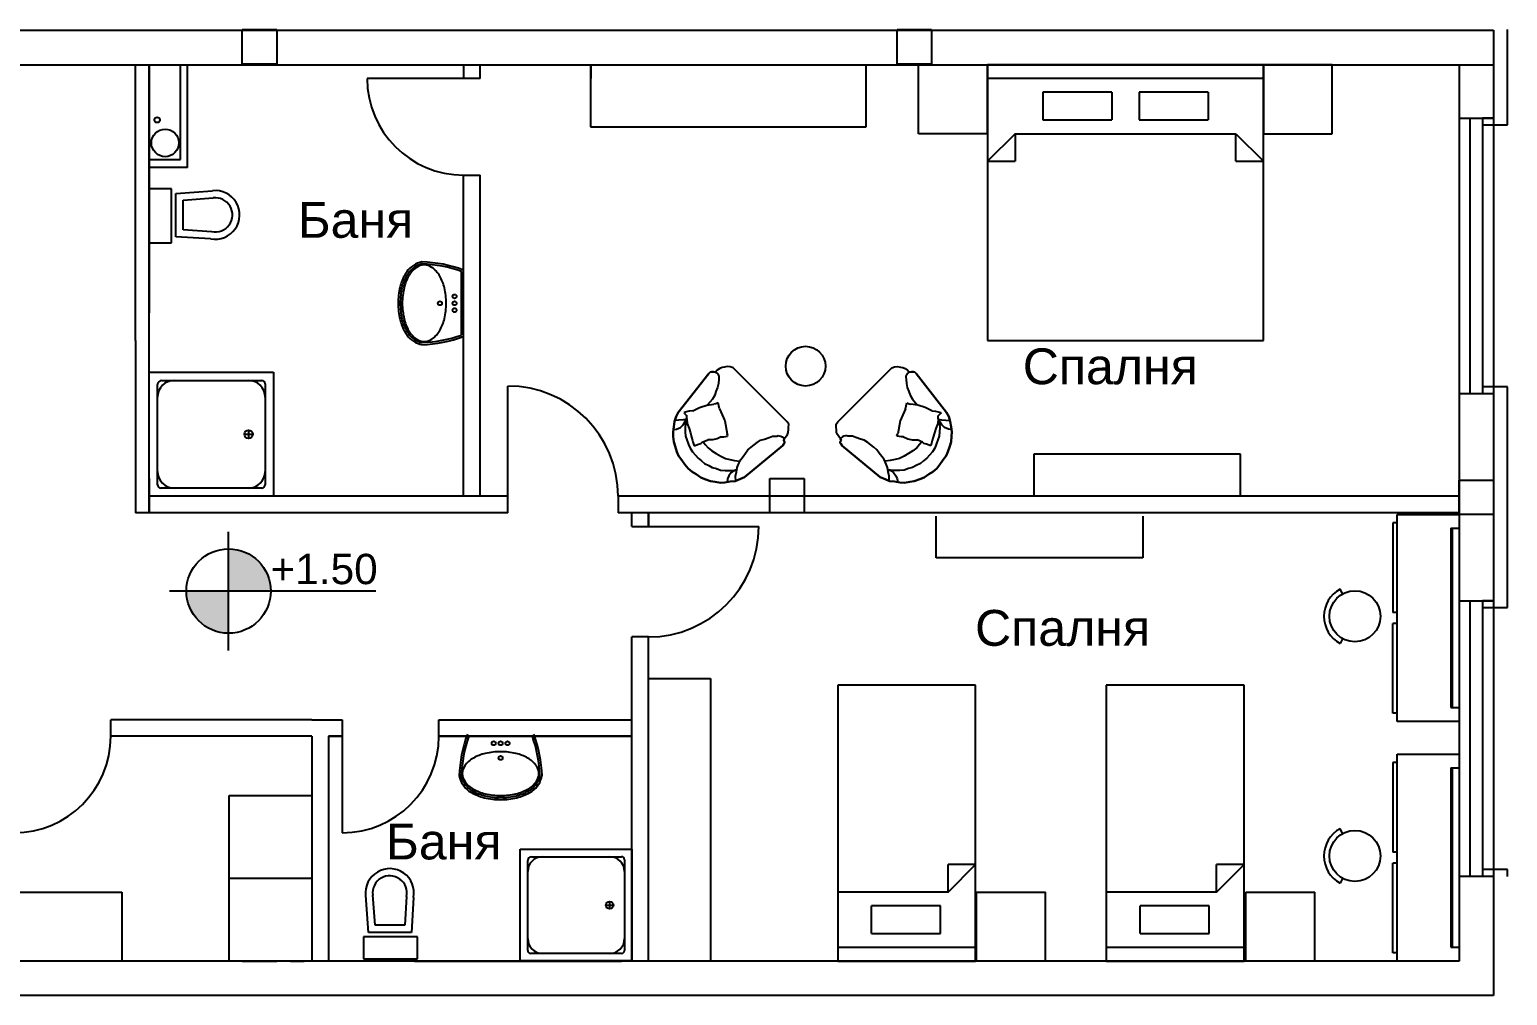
# Model space of a CAD drawing. Header units: metres. Extents: x 95 to 392, y -2185 to -1937.
# Drawn here: x 264 to 371.2, y -2090.9 to -2020.9 of the extents above; entities that cross this region are included whole.
import ezdxf

# ---------------------------------------------------------------- set-up
doc = ezdxf.new("R2010")
doc.units = ezdxf.units.M
doc.header["$MEASUREMENT"] = 0
doc.layers.add('NADPISI', color=191, linetype='Continuous')
doc.layers.add('steni1', color=6, linetype='Continuous')
doc.styles.get("Standard").update_dxf_attribs({"font": 'arial.ttf'})

# ---------------------------------------------------------------- blocks, each defined once
blk = doc.blocks.new('sh2')
for p, q in [((1.8034, 0.4244), (1.8034, 1.1744)), ((1.8034, 1.1744), (2.5534, 1.1744)), ((2.5534, 1.1744), (2.5534, 0.4244)), ((1.8534, 0.4944), (1.8534, 1.0994)), ((1.8784, 1.1244), (2.4834, 1.1244)), ((2.5034, 1.1044), (2.5034, 0.4944)), ((2.4034, 0.8244), (2.4034, 0.7744)), ((2.3784, 0.7994), (2.4284, 0.7994)), ((2.4834, 0.4744), (1.8734, 0.4744)), ((2.5534, 0.4244), (1.8034, 0.4244))]:
    blk.add_line(p, q)
blk.add_circle((2.4034, 0.7994), 0.025)
for centre, radius, start, end in [((1.8784, 1.0994), 0.025, 90, 180), ((1.9534, 1.0244), 0.1, 90, 180), ((2.4034, 1.0244), 0.1, 0, 90), ((2.4834, 1.1044), 0.02, 0, 90), ((1.9534, 0.5744), 0.1, 180, 270), ((2.4034, 0.5744), 0.1, 270, 0), ((1.8734, 0.4944), 0.02, 180, 270), ((2.4834, 0.4944), 0.02, 270, 0)]:
    blk.add_arc(centre, radius, start, end)
blk = doc.blocks.new('wash-3')
at = {"color": 0, "linetype": 'ByBlock'}
blk.add_line((0.23, -0.015), (-0.23, -0.015), dxfattribs=at)
for centre in [(-0.05, -0.066), (0, -0.066), (0.05, -0.066), (0, -0.172)]:
    blk.add_circle(centre, 0.0148, dxfattribs=at)
for centre, radius, start, end in [((0.69, -0.34), 0.991, 159.941, 177.839), ((0.69, -0.34), 0.976, 160.5399, 177.7326), ((-0.69, -0.34), 0.976, 2.2674, 19.4601), ((-0.69, -0.34), 0.991, 2.161, 20.059), ((-0.096, -0.349), 0.203, 119.8322, 144.1588), ((-0.038, -0.45), 0.319, 103.3619, 119.8322), ((0, -0.61), 0.483, 90, 103.3619), ((0, -0.61), 0.483, 76.6381, 90), ((0.038, -0.45), 0.319, 60.1678, 76.6381), ((0.096, -0.349), 0.203, 35.8412, 60.1678), ((-0.12, -0.265), 0.184, 191.7424, 233.4191), ((-0.12, -0.265), 0.169, 192.3358, 233.361), ((-0.183, -0.286), 0.095, 144.1588, 180), ((-0.183, -0.286), 0.095, 180, 215.8412), ((0.12, -0.265), 0.169, 306.639, 347.6642), ((0.12, -0.265), 0.184, 306.5809, 348.2576), ((0.183, -0.286), 0.095, 0, 35.8412), ((0.183, -0.286), 0.095, 324.1588, 0), ((-0.096, -0.223), 0.203, 215.8412, 240.1678), ((-0.096, -0.223), 0.232, 234.7719, 240.1678), ((-0.096, -0.223), 0.217, 234.8176, 240.1678), ((-0.038, -0.122), 0.348, 240.1678, 256.6381), ((-0.038, -0.122), 0.333, 240.1678, 256.6381), ((-0.038, -0.122), 0.319, 240.1678, 256.6381), ((0.038, -0.122), 0.319, 283.3619, 299.8322), ((0.038, -0.122), 0.333, 283.3619, 299.8322), ((0.038, -0.122), 0.348, 283.3619, 299.8322), ((0.096, -0.223), 0.203, 299.8322, 324.1588), ((0.096, -0.223), 0.217, 299.8322, 305.1824), ((0.096, -0.223), 0.232, 299.8322, 305.2281), ((0, 0.038), 0.513, 256.6381, 270), ((0, 0.038), 0.498, 256.6381, 270), ((0, 0.038), 0.483, 256.6381, 270), ((0, 0.038), 0.483, 270, 283.3619), ((0, 0.038), 0.498, 270, 283.3619), ((0, 0.038), 0.513, 270, 283.3619)]:
    blk.add_arc(centre, radius, start, end, dxfattribs=at)
blk = doc.blocks.new('toilet-4')
at = {"color": 0, "linetype": 'ByBlock'}
for p, q in [((-0.196, -0.02), (-0.196, -0.181)), ((0.196, -0.02), (-0.196, -0.02)), ((0.196, -0.181), (0.196, -0.02)), ((-0.196, -0.181), (0.196, -0.181)), ((-0.167, -0.465), (-0.152, -0.213)), ((-0.152, -0.213), (0.161, -0.213)), ((0.161, -0.213), (0.18, -0.479)), ((-0.116, -0.472), (-0.103, -0.266)), ((-0.103, -0.266), (0.112, -0.266)), ((0.112, -0.266), (0.129, -0.484))]:
    blk.add_line(p, q, dxfattribs=at)
for radius, start, end in [(0.176, 169.0899, 6.6178), (0.124, 167.6566, 7.0777)]:
    blk.add_arc((0.006, -0.499), radius, start, end, dxfattribs=at)
blk = doc.blocks.new('d-bed-1')
at = {"color": 0, "linetype": 'ByBlock'}
for p, q in [((0, 0), (0.5, 0)), ((0, -0.5), (0, 0)), ((2.5, 0), (0.5, 0)), ((0.5, 0), (0.5, -2)), ((0.5, 0), (0.5, -0.5)), ((2.5, -2), (2.5, 0)), ((3, 0), (2.5, 0)), ((2.5, 0), (2.5, -0.5)), ((3, -0.5), (3, 0)), ((2.5, -0.1), (0.5, -0.1)), ((1.4, -0.2), (0.9, -0.2)), ((0.9, -0.2), (0.9, -0.4)), ((1.4, -0.2), (1.4, -0.4)), ((2.1, -0.2), (1.6, -0.2)), ((1.6, -0.2), (1.6, -0.4)), ((2.1, -0.2), (2.1, -0.4)), ((0.9, -0.4), (1.4, -0.4)), ((1.6, -0.4), (2.1, -0.4)), ((0.5, -0.5), (0, -0.5)), ((0.7, -0.5), (0.5, -0.7)), ((0.7, -0.5), (2.3, -0.5)), ((0.7, -0.5), (0.7, -0.7)), ((2.3, -0.5), (2.5, -0.7)), ((2.3, -0.7), (2.3, -0.5)), ((2.5, -0.5), (3, -0.5)), ((0.5, -0.7), (0.7, -0.7)), ((2.3, -0.7), (2.5, -0.7)), ((0.5, -2), (2.5, -2))]:
    blk.add_line(p, q, dxfattribs=at)
blk = doc.blocks.new('sofa-46')
at = {"color": 0, "linetype": 'ByBlock'}
for p, q in [((-0.345, 0.831), (-0.351, 0.804)), ((-0.345, 0.831), (-0.351, 0.804)), ((-0.351, 0.804), (-0.348, 0.78)), ((-0.351, 0.804), (-0.348, 0.78)), ((-0.337, 0.853), (-0.345, 0.831)), ((-0.337, 0.853), (-0.345, 0.831)), ((-0.323, 0.869), (-0.337, 0.853)), ((-0.323, 0.869), (-0.337, 0.853)), ((-0.309, 0.891), (-0.323, 0.869)), ((-0.309, 0.891), (-0.323, 0.869)), ((-0.288, 0.907), (-0.309, 0.891)), ((-0.288, 0.907), (-0.309, 0.891)), ((-0.263, 0.92), (-0.288, 0.907)), ((-0.263, 0.92), (-0.288, 0.907)), ((0.428, 0.92), (-0.263, 0.92)), ((-0.263, 0.92), (0.428, 0.92)), ((0.455, 0.915), (0.428, 0.92)), ((0.455, 0.915), (0.428, 0.92)), ((0.474, 0.893), (0.455, 0.915)), ((0.474, 0.893), (0.455, 0.915)), ((0.487, 0.879), (0.474, 0.893)), ((0.487, 0.879), (0.474, 0.893)), ((0.503, 0.86), (0.487, 0.879)), ((0.503, 0.86), (0.487, 0.879)), ((0.511, 0.841), (0.503, 0.86)), ((0.511, 0.841), (0.503, 0.86)), ((0.516, 0.809), (0.511, 0.841)), ((0.516, 0.809), (0.511, 0.841)), ((0.519, 0.793), (0.516, 0.809)), ((0.519, 0.793), (0.516, 0.809)), ((-0.383, 0.745), (-0.384, 0.729)), ((-0.384, 0.729), (-0.383, 0.745)), ((-0.384, 0.729), (-0.33, 0.283)), ((-0.33, 0.283), (-0.384, 0.729)), ((-0.378, 0.756), (-0.383, 0.745)), ((-0.383, 0.745), (-0.378, 0.756)), ((-0.37, 0.764), (-0.378, 0.756)), ((-0.378, 0.756), (-0.37, 0.764)), ((-0.364, 0.769), (-0.37, 0.764)), ((-0.37, 0.764), (-0.364, 0.769)), ((-0.348, 0.78), (-0.364, 0.769)), ((-0.364, 0.769), (-0.348, 0.78)), ((-0.348, 0.78), (-0.337, 0.783)), ((-0.337, 0.783), (-0.324, 0.785)), ((-0.324, 0.785), (-0.316, 0.78)), ((-0.316, 0.78), (-0.302, 0.777)), ((-0.302, 0.777), (-0.294, 0.769)), ((-0.294, 0.769), (-0.283, 0.755)), ((-0.283, 0.755), (-0.259, 0.726)), ((-0.259, 0.726), (-0.238, 0.696)), ((-0.238, 0.696), (-0.222, 0.658)), ((0.394, 0.664), (0.413, 0.704)), ((0.413, 0.704), (0.427, 0.734)), ((0.427, 0.734), (0.454, 0.764)), ((0.454, 0.764), (0.459, 0.774)), ((0.459, 0.774), (0.467, 0.78)), ((0.467, 0.78), (0.481, 0.788)), ((0.481, 0.788), (0.494, 0.793)), ((0.494, 0.793), (0.508, 0.796)), ((0.508, 0.796), (0.519, 0.793)), ((0.51, 0.293), (0.554, 0.741)), ((0.554, 0.741), (0.51, 0.293)), ((0.527, 0.779), (0.519, 0.793)), ((0.519, 0.793), (0.527, 0.779)), ((0.54, 0.776), (0.527, 0.779)), ((0.527, 0.779), (0.54, 0.776)), ((0.548, 0.768), (0.54, 0.776)), ((0.54, 0.776), (0.548, 0.768)), ((0.548, 0.757), (0.548, 0.768)), ((0.548, 0.768), (0.548, 0.757)), ((0.554, 0.741), (0.548, 0.757)), ((0.548, 0.757), (0.554, 0.741)), ((-0.222, 0.658), (-0.206, 0.628)), ((-0.206, 0.628), (-0.196, 0.587)), ((-0.196, 0.587), (-0.191, 0.52)), ((-0.193, 0.514), (-0.155, 0.565)), ((-0.144, 0.579), (-0.155, 0.565)), ((-0.136, 0.6), (-0.144, 0.579)), ((-0.088, 0.57), (-0.136, 0.6)), ((-0.088, 0.57), (0.023, 0.526)), ((0.36, 0.527), (0.369, 0.594)), ((0.369, 0.594), (0.377, 0.632)), ((0.377, 0.632), (0.394, 0.664)), ((-0.246, 0.388), (-0.224, 0.45)), ((-0.224, 0.45), (-0.193, 0.514)), ((0.023, 0.526), (0.122, 0.458)), ((0.103, 0.402), (0.119, 0.418)), ((0.119, 0.418), (0.138, 0.447)), ((0.136, 0.453), (0.122, 0.458)), ((0.138, 0.447), (0.136, 0.453)), ((0.357, 0.489), (0.36, 0.527)), ((0.362, 0.454), (0.357, 0.489)), ((0.368, 0.416), (0.362, 0.454)), ((0.373, 0.381), (0.368, 0.416)), ((-0.33, 0.283), (-0.317, 0.243)), ((-0.317, 0.243), (-0.33, 0.283)), ((-0.267, 0.361), (-0.292, 0.321)), ((-0.292, 0.321), (-0.284, 0.315)), ((-0.284, 0.315), (-0.249, 0.315)), ((-0.249, 0.269), (-0.276, 0.237)), ((-0.246, 0.388), (-0.267, 0.361)), ((-0.235, 0.296), (-0.254, 0.315)), ((-0.233, 0.293), (-0.249, 0.269)), ((-0.235, 0.296), (-0.203, 0.269)), ((-0.225, 0.261), (-0.233, 0.285)), ((-0.233, 0.285), (-0.211, 0.255)), ((-0.203, 0.269), (-0.157, 0.25)), ((0.015, 0.246), (0.035, 0.297)), ((0.067, 0.326), (0.035, 0.297)), ((0.089, 0.361), (0.067, 0.326)), ((0.103, 0.402), (0.089, 0.361)), ((0.177, 0.263), (0.223, 0.274)), ((0.223, 0.274), (0.267, 0.29)), ((0.267, 0.29), (0.302, 0.311)), ((0.302, 0.311), (0.34, 0.335)), ((0.34, 0.335), (0.375, 0.364)), ((0.389, 0.337), (0.373, 0.381)), ((0.402, 0.308), (0.389, 0.337)), ((0.393, 0.259), (0.415, 0.297)), ((0.402, 0.27), (0.396, 0.237)), ((0.426, 0.275), (0.402, 0.308)), ((0.415, 0.297), (0.402, 0.27)), ((0.415, 0.297), (0.413, 0.293)), ((0.413, 0.292), (0.415, 0.297)), ((0.413, 0.293), (0.413, 0.292)), ((0.447, 0.242), (0.426, 0.275)), ((0.493, 0.248), (0.51, 0.293)), ((0.51, 0.293), (0.493, 0.248)), ((-0.317, 0.243), (-0.296, 0.202)), ((-0.296, 0.202), (-0.317, 0.243)), ((-0.276, 0.237), (-0.301, 0.207)), ((-0.296, 0.202), (-0.266, 0.161)), ((-0.266, 0.161), (-0.296, 0.202)), ((-0.266, 0.161), (-0.239, 0.126)), ((-0.239, 0.126), (-0.266, 0.161)), ((-0.25, 0.145), (-0.234, 0.164)), ((-0.234, 0.164), (-0.22, 0.201)), ((-0.22, 0.234), (-0.225, 0.261)), ((-0.22, 0.201), (-0.22, 0.234)), ((-0.211, 0.255), (-0.19, 0.231)), ((-0.19, 0.231), (-0.161, 0.204)), ((-0.161, 0.204), (-0.131, 0.179)), ((-0.157, 0.25), (-0.12, 0.23)), ((-0.131, 0.179), (-0.099, 0.163)), ((-0.12, 0.23), (-0.085, 0.209)), ((-0.099, 0.163), (-0.058, 0.144)), ((-0.085, 0.209), (-0.058, 0.195)), ((-0.058, 0.195), (-0.047, 0.189)), ((-0.058, 0.144), (-0.026, 0.13)), ((-0.047, 0.189), (-0.015, 0.17)), ((-0.015, 0.17), (0.004, 0.208)), ((0.004, 0.208), (0.015, 0.229)), ((0.015, 0.229), (0.015, 0.246)), ((0.018, 0.254), (0.048, 0.251)), ((0.048, 0.251), (0.088, 0.248)), ((0.088, 0.248), (0.131, 0.253)), ((0.131, 0.253), (0.177, 0.263)), ((0.166, 0.123), (0.206, 0.139)), ((0.206, 0.139), (0.241, 0.147)), ((0.241, 0.147), (0.274, 0.168)), ((0.274, 0.168), (0.312, 0.184)), ((0.312, 0.184), (0.342, 0.211)), ((0.342, 0.211), (0.366, 0.232)), ((0.366, 0.232), (0.393, 0.259)), ((0.396, 0.237), (0.401, 0.202)), ((0.401, 0.202), (0.412, 0.173)), ((0.412, 0.173), (0.43, 0.148)), ((0.419, 0.132), (0.447, 0.172)), ((0.447, 0.172), (0.419, 0.132)), ((0.477, 0.213), (0.447, 0.242)), ((0.447, 0.172), (0.477, 0.207)), ((0.477, 0.207), (0.447, 0.172)), ((0.477, 0.207), (0.493, 0.248)), ((0.493, 0.248), (0.477, 0.207)), ((-0.239, 0.126), (-0.207, 0.096)), ((-0.207, 0.096), (-0.239, 0.126)), ((-0.207, 0.096), (-0.17, 0.066)), ((-0.17, 0.066), (-0.207, 0.096)), ((-0.17, 0.066), (-0.135, 0.047)), ((-0.135, 0.047), (-0.17, 0.066)), ((-0.135, 0.047), (-0.086, 0.022)), ((-0.086, 0.022), (-0.135, 0.047)), ((-0.086, 0.022), (-0.049, 0.006)), ((-0.049, 0.006), (-0.086, 0.022)), ((-0.049, 0.006), (0, 0)), ((0, 0), (-0.049, 0.006)), ((-0.026, 0.13), (0.014, 0.121)), ((0, 0), (0.046, -0.008)), ((0.046, -0.008), (0, 0)), ((0.014, 0.121), (0.055, 0.118)), ((0.055, 0.118), (0.09, 0.118)), ((0.09, 0.118), (0.128, 0.121)), ((0.128, 0.121), (0.166, 0.123)), ((0.14, -0.009), (0.181, 0.001)), ((0.181, 0.001), (0.14, -0.009)), ((0.181, 0.001), (0.232, 0.009)), ((0.232, 0.009), (0.181, 0.001)), ((0.232, 0.009), (0.27, 0.025)), ((0.27, 0.025), (0.232, 0.009)), ((0.27, 0.025), (0.319, 0.049)), ((0.319, 0.049), (0.27, 0.025)), ((0.319, 0.049), (0.352, 0.073)), ((0.352, 0.073), (0.319, 0.049)), ((0.352, 0.073), (0.392, 0.102)), ((0.392, 0.102), (0.352, 0.073)), ((0.392, 0.102), (0.419, 0.132)), ((0.419, 0.132), (0.392, 0.102)), ((0.046, -0.008), (0.092, -0.014)), ((0.092, -0.014), (0.046, -0.008)), ((0.092, -0.014), (0.14, -0.009)), ((0.14, -0.009), (0.092, -0.014))]:
    blk.add_line(p, q, dxfattribs=at)
blk = doc.blocks.new('s-bed-2')
at = {"color": 0, "linetype": 'ByBlock'}
for p, q in [((-1, 0), (-1, -2)), ((0, 0), (-1, 0)), ((0, -2), (0, 0)), ((0, -0.1), (-1, -0.1)), ((-0.246, -0.2), (-0.746, -0.2)), ((-0.746, -0.2), (-0.746, -0.4)), ((-0.246, -0.2), (-0.246, -0.4)), ((-0.746, -0.4), (-0.246, -0.4)), ((-0.8, -0.5), (-1, -0.7)), ((-0.8, -0.5), (0, -0.5)), ((-0.8, -0.5), (-0.8, -0.7)), ((-1, -0.7), (-0.8, -0.7)), ((-1, -2), (0, -2))]:
    blk.add_line(p, q, dxfattribs=at)
blk = doc.blocks.new('bero-2')
at = {"color": 0, "linetype": 'ByBlock'}
for p, q in [((-0.151, 0.845), (-0.186, 0.864)), ((0.175, 0.845), (0.21, 0.864)), ((-0.75, 0.45), (0.75, 0.45)), ((-0.75, 0), (-0.75, 0.45)), ((-0.69, 0.45), (-0.69, 0.48)), ((-0.69, 0.48), (-0.04, 0.48)), ((-0.04, 0.45), (-0.04, 0.48)), ((0.69, 0.48), (0.04, 0.48)), ((0.04, 0.45), (0.04, 0.48)), ((0.69, 0.45), (0.69, 0.48)), ((0.75, 0.45), (0.75, 0)), ((0.75, 0), (-0.75, 0)), ((-0.65, 0.06), (-0.65, 0)), ((0.65, 0.06), (-0.65, 0.06)), ((0.65, 0.05), (-0.65, 0.05)), ((0.65, 0.06), (0.65, 0))]:
    blk.add_line(p, q, dxfattribs=at)
blk.add_circle((0.012, 0.756), 0.185, dxfattribs=at)
blk.add_arc((0.012, 0.756), 0.225, 28.6941, 151.3059, dxfattribs=at)

msp = doc.modelspace()

# ---------------------------------------------------------------- hatches: boundary and pattern name
at = {"layer": 'NADPISI'}
h = msp.add_hatch(color=256, dxfattribs=at)
h.dxf.hatch_style = 1
h.paths.add_polyline_path([(278.45, -2058.52), (278.45, -2061.58), (281.51, -2061.58, 0.414214)])
h.paths.add_polyline_path([(275.39, -2061.58, 0.414214), (278.45, -2064.64), (278.45, -2061.58)])

# ---------------------------------------------------------------- linework, layer by layer
for p, q in [((278.45, -2065.88), (278.45, -2057.29)), ((289.13, -2061.58), (274.16, -2061.58))]:
    msp.add_line(p, q, dxfattribs=at)
msp.add_circle((278.45, -2061.58), 3.06, dxfattribs=at)
at = {"layer": 'steni1'}
for p, q in [((209.44, -2020.91), (309.44, -2020.91)), ((279.44, -2023.36), (279.44, -2020.86)), ((279.44, -2020.86), (281.94, -2020.86)), ((281.94, -2020.86), (281.94, -2023.36)), ((309.44, -2020.91), (370.2, -2020.91)), ((326.94, -2023.36), (326.94, -2020.86)), ((326.94, -2020.86), (329.44, -2020.86)), ((329.44, -2020.86), (329.44, -2023.36)), ((370.2, -2020.91), (370.2, -2090.91)), ((371.2, -2027.78), (371.2, -2020.86)), ((211.94, -2023.41), (309.44, -2023.41)), ((271.7, -2043.41), (271.7, -2023.41)), ((272.7, -2055.91), (272.7, -2023.41)), ((272.7, -2023.41), (272.7, -2041.41)), ((272.7, -2044.41), (272.7, -2023.41)), ((274.96, -2030.29), (274.96, -2023.41)), ((275.46, -2030.86), (275.46, -2023.41)), ((281.94, -2023.36), (279.44, -2023.36)), ((295.5, -2023.41), (295.5, -2024.41)), ((296.7, -2024.41), (296.7, -2023.41)), ((304.69, -2023.41), (304.69, -2027.91)), ((304.74, -2024.41), (304.74, -2023.41)), ((309.44, -2023.41), (370.2, -2023.41)), ((324.69, -2027.91), (324.69, -2023.41)), ((329.44, -2023.36), (326.94, -2023.36)), ((328.5, -2028.41), (328.5, -2023.41)), ((333.5, -2028.41), (333.5, -2023.41)), ((367.7, -2023.41), (367.7, -2088.41)), ((296.7, -2024.41), (288.5, -2024.41)), ((304.69, -2027.91), (324.69, -2027.91)), ((367.7, -2027.28), (370.2, -2027.28)), ((368.5, -2047.28), (368.5, -2027.28)), ((370.2, -2027.28), (369.4, -2027.28)), ((369.4, -2027.28), (369.4, -2047.28)), ((369.4, -2027.28), (369.4, -2027.78)), ((369.4, -2027.78), (370.2, -2027.78)), ((370.2, -2027.78), (371.2, -2027.78)), ((333.5, -2028.41), (328.5, -2028.41)), ((272.7, -2030.29), (274.96, -2030.29)), ((275.46, -2030.86), (272.7, -2030.86)), ((295.5, -2054.71), (295.5, -2031.41)), ((295.5, -2031.41), (296.7, -2031.41)), ((296.7, -2054.71), (296.7, -2031.41)), ((271.7, -2043.41), (271.7, -2055.91)), ((298.7, -2055.91), (298.7, -2046.71)), ((371.2, -2046.78), (369.4, -2046.78)), ((371.2, -2047.28), (371.2, -2046.78)), ((370.2, -2047.28), (367.7, -2047.28)), ((371.2, -2062.78), (371.2, -2047.28)), ((336.85, -2051.66), (336.85, -2054.66)), ((351.85, -2051.66), (336.85, -2051.66)), ((351.85, -2054.66), (351.85, -2051.66)), ((272.7, -2053.41), (272.7, -2055.91)), ((317.7, -2055.91), (317.7, -2053.41)), ((317.7, -2053.41), (320.2, -2053.41)), ((320.2, -2053.41), (320.2, -2055.91)), ((367.7, -2056.03), (367.7, -2053.53)), ((367.7, -2053.53), (370.2, -2053.53)), ((370.2, -2053.53), (370.2, -2056.03)), ((298.7, -2054.71), (272.7, -2054.71)), ((298.7, -2054.71), (296.7, -2054.71)), ((367.7, -2054.71), (306.7, -2054.71)), ((306.7, -2054.71), (306.7, -2055.91)), ((272.7, -2055.91), (271.7, -2055.91)), ((298.7, -2055.91), (272.7, -2055.91)), ((367.7, -2055.91), (306.7, -2055.91)), ((307.7, -2056.91), (307.7, -2055.91)), ((308.9, -2056.91), (308.9, -2055.91)), ((308.9, -2055.91), (308.9, -2056.91)), ((320.2, -2055.91), (317.7, -2055.91)), ((329.76, -2059.16), (329.76, -2056.16)), ((344.76, -2056.16), (344.76, -2059.16)), ((370.2, -2056.03), (367.7, -2056.03)), ((307.7, -2056.91), (316.9, -2056.91)), ((344.76, -2059.16), (329.76, -2059.16)), ((367.7, -2062.28), (370.2, -2062.28)), ((368.5, -2082.28), (368.5, -2062.28)), ((370.2, -2062.28), (369.4, -2062.28)), ((369.4, -2062.28), (369.4, -2082.28)), ((369.4, -2062.28), (369.4, -2062.78)), ((369.4, -2062.78), (370.2, -2062.78)), ((370.2, -2062.78), (371.2, -2062.78)), ((307.7, -2088.41), (307.7, -2064.91)), ((308.9, -2064.91), (307.7, -2064.91)), ((308.9, -2088.41), (308.9, -2064.91)), ((308.9, -2067.91), (313.4, -2067.91)), ((313.4, -2067.91), (313.4, -2088.41)), ((284.5, -2070.91), (269.9, -2070.91)), ((269.9, -2072.11), (269.9, -2070.91)), ((284.5, -2070.91), (286.7, -2070.91)), ((286.7, -2070.91), (286.7, -2079.11)), ((293.7, -2070.91), (307.7, -2070.91)), ((293.7, -2072.11), (293.7, -2070.91)), ((284.5, -2072.11), (269.9, -2072.11)), ((284.5, -2072.11), (284.5, -2088.41)), ((285.7, -2072.11), (286.7, -2072.11)), ((286.7, -2072.11), (285.7, -2072.11)), ((285.7, -2072.11), (285.7, -2088.41)), ((293.7, -2072.11), (307.7, -2072.11)), ((307.7, -2072.11), (293.7, -2072.11)), ((278.5, -2082.41), (278.5, -2076.41)), ((278.5, -2076.41), (284.5, -2076.41)), ((278.5, -2088.41), (278.5, -2082.41)), ((278.5, -2082.41), (284.5, -2082.41)), ((370.2, -2082.28), (367.7, -2082.28)), ((371.2, -2081.78), (369.4, -2081.78)), ((371.2, -2082.28), (371.2, -2081.78)), ((261.7, -2083.41), (270.7, -2083.41)), ((270.7, -2083.41), (270.7, -2088.41)), ((332.7, -2088.41), (332.7, -2083.41)), ((332.7, -2083.41), (337.7, -2083.41)), ((337.7, -2088.41), (337.7, -2083.41)), ((352.23, -2088.41), (352.23, -2083.41)), ((352.23, -2083.41), (357.23, -2083.41)), ((357.23, -2088.41), (357.23, -2083.41)), ((367.7, -2088.41), (209.44, -2088.41)), ((284.5, -2088.41), (278.5, -2088.41)), ((279.44, -2088.41), (281.94, -2088.41)), ((282.94, -2088.41), (283.94, -2088.41)), ((283.94, -2088.41), (282.94, -2088.41)), ((291.94, -2088.41), (306.94, -2088.41)), ((291.94, -2088.41), (293.74, -2088.41)), ((370.2, -2090.91), (209.44, -2090.91))]:
    msp.add_line(p, q, dxfattribs=at)
for centre, radius in [((273.27, -2027.41), 0.2), ((273.85, -2029.08), 1), ((320.3, -2045.27), 1.44)]:
    msp.add_circle(centre, radius, dxfattribs=at)
for centre, radius, start, end in [((295.5, -2024.41), 7, 180, 270), ((298.7, -2054.71), 8, 0, 90), ((308.9, -2056.91), 8, 270, 0), ((262.9, -2072.11), 7, 270, 0), ((286.7, -2072.11), 7, 270, 0)]:
    msp.add_arc(centre, radius, start, end, dxfattribs=at)

# ---------------------------------------------------------------- block references
at = {"layer": 'steni1', "xscale": 10, "yscale": 10, "zscale": 10}
for name, p in [('d-bed-1', (328.5, -2023.41)), ('wash-3', (298.18, -2071.96))]:
    msp.add_blockref(name, p, dxfattribs=at)
at = {"layer": 'steni1'}
for name, p, xscale, yscale, zscale, rotation in [('toilet-4', (272.5, -2034.36), 10, 10, 10, 89.9999999999992), ('wash-3', (295.5, -2040.71), 10, 10, 10, 270), ('sofa-46', (311.33, -2052.09), 8, 8, 8, 314.9999999999999), ('sofa-46', (330.26, -2052.09), -8, 8, 8, 45.00000000000016), ('bero-2', (367.7, -2063.53), 10, 10, 10, 90), ('s-bed-2', (322.63, -2088.41), 10, 10, 10, 180), ('s-bed-2', (342.11, -2088.41), 10, 10, 10, 180), ('bero-2', (367.7, -2080.91), 10, 10, 10, 90), ('toilet-4', (290.2, -2088.46), 10, 10, 10, 179.9999999999992)]:
    msp.add_blockref(name, p, dxfattribs=dict(at, xscale=xscale, yscale=yscale, zscale=zscale, rotation=rotation))
at = {"layer": 'steni1', "color": 7}
for p, xscale, yscale, zscale in [((251.06, -2059.8), 12, 12, 12), ((280.13, -2092.99), 10.8, 10.8, 10.8)]:
    msp.add_blockref('sh2', p, dxfattribs=dict(at, xscale=xscale, yscale=yscale, zscale=zscale))

# ---------------------------------------------------------------- texts
at = {"layer": 'NADPISI'}
msp.add_text('+1.50', height=2.2, dxfattribs=at).set_placement((281.49, -2061.08))
at = {"layer": 'steni1'}
for s, p in [('Баня', (283.47, -2035.96)), ('Спалня', (336.05, -2046.58)), ('Спалня', (332.59, -2065.55)), ('Баня', (289.87, -2081.04))]:
    msp.add_text(s, height=2.598, dxfattribs=at).set_placement(p)

doc.saveas('drawing.dxf')
